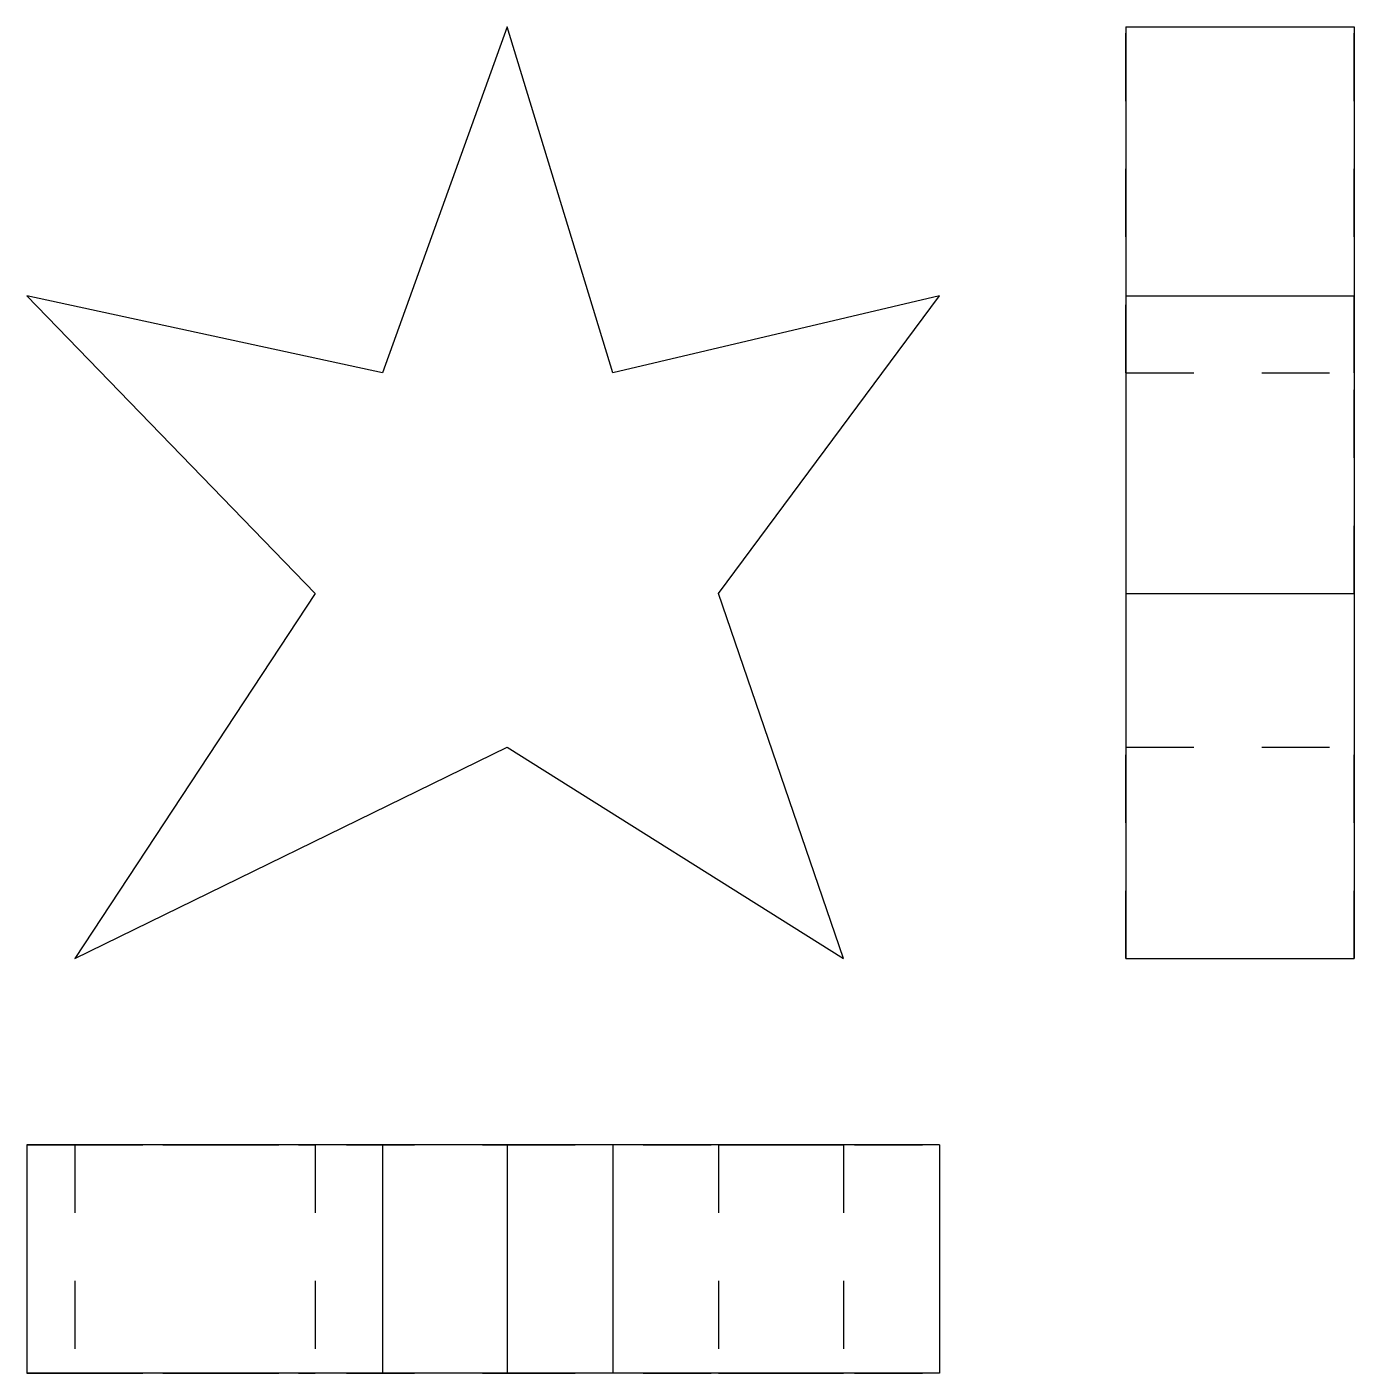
# Model space of a CAD drawing. Extents: x 0 to 1.95, y 0 to 1.98.
import ezdxf

# ---------------------------------------------------------------- set-up
doc = ezdxf.new("R2010")
doc.units = 0
doc.linetypes.add('HIDDEN', pattern=[0.068602, 0.045758, -0.022844])
for name, color, linetype in [('FRONT', 7, 'CONTINUOUS'), ('LEFT', 7, 'CONTINUOUS'), ('LEFT_HID', 7, 'HIDDEN'), ('TOP', 7, 'CONTINUOUS'), ('TOP_HID', 7, 'HIDDEN')]:
    doc.layers.add(name, color=color, linetype=linetype)

msp = doc.modelspace()

# ---------------------------------------------------------------- linework, layer by layer
at = {"layer": 'FRONT'}
for p, q in [((0.707237, 1.982385), (0.523355, 1.473174)), ((0.862829, 1.473174), (0.707237, 1.982385)), ((0, 1.586332), (0.424342, 1.147845)), ((0.523355, 1.473174), (0, 1.586332)), ((1.34375, 1.586332), (0.862829, 1.473174)), ((1.018421, 1.147845), (1.34375, 1.586332)), ((0.424342, 1.147845), (0.070724, 0.610345)), ((1.202303, 0.610345), (1.018421, 1.147845)), ((0.070724, 0.610345), (0.707237, 0.92153)), ((0.707237, 0.92153), (1.202303, 0.610345))]:
    msp.add_line(p, q, dxfattribs=at)
at = {"layer": 'LEFT'}
for p, q in [((1.618158, 1.982385), (1.954095, 1.982385)), ((1.618158, 1.982385), (1.618158, 1.586332)), ((1.954095, 1.982385), (1.954095, 1.586332)), ((1.618158, 1.586332), (1.954095, 1.586332)), ((1.618158, 1.586332), (1.618158, 1.147845)), ((1.954095, 1.586332), (1.954095, 1.147845)), ((1.618158, 1.147845), (1.954095, 1.147845)), ((1.618158, 1.147845), (1.618158, 0.610345)), ((1.954095, 1.147845), (1.954095, 0.610345)), ((1.618158, 0.610345), (1.954095, 0.610345))]:
    msp.add_line(p, q, dxfattribs=at)
at = {"layer": 'LEFT_HID', "linetype": 'HIDDEN'}
for p, q in [((1.618158, 1.473174), (1.618158, 1.982385)), ((1.954095, 1.473174), (1.954095, 1.982385)), ((1.618158, 1.586332), (1.618158, 1.473174)), ((1.618158, 1.586332), (1.618158, 1.473174)), ((1.618158, 1.473174), (1.618158, 1.586332)), ((1.954095, 1.147845), (1.954095, 1.586332)), ((1.954095, 1.586332), (1.954095, 1.473174)), ((1.954095, 1.586332), (1.954095, 1.473174)), ((1.954095, 1.473174), (1.954095, 1.586332)), ((1.618158, 1.473174), (1.954095, 1.473174)), ((1.618158, 1.473174), (1.954095, 1.473174)), ((1.618158, 0.92153), (1.954095, 0.92153)), ((1.618158, 0.610345), (1.618158, 0.92153)), ((1.618158, 0.92153), (1.618158, 0.610345)), ((1.954095, 0.610345), (1.954095, 0.92153)), ((1.954095, 0.92153), (1.954095, 0.610345))]:
    msp.add_line(p, q, dxfattribs=at)
at = {"layer": 'TOP'}
for p, q in [((0, 0.335938), (0, 0)), ((0.523355, 0.335938), (0, 0.335938)), ((0.523355, 0.335938), (0.523355, 0)), ((0.707237, 0.335938), (0.523355, 0.335938)), ((0.707237, 0.335938), (0.707237, 0)), ((0.862829, 0.335938), (0.707237, 0.335938)), ((0.862829, 0.335938), (0.862829, 0)), ((1.34375, 0.335938), (0.862829, 0.335938)), ((1.34375, 0.335938), (1.34375, 0)), ((0.523355, 0), (0, 0)), ((0.707237, 0), (0.523355, 0)), ((0.862829, 0), (0.707237, 0)), ((1.34375, 0), (0.862829, 0))]:
    msp.add_line(p, q, dxfattribs=at)
at = {"layer": 'TOP_HID', "linetype": 'HIDDEN'}
for p, q in [((0, 0.335938), (0.424342, 0.335938)), ((0.070724, 0.335938), (0.070724, 0)), ((0.424342, 0.335938), (0.070724, 0.335938)), ((0.070724, 0.335938), (0.707237, 0.335938)), ((0.424342, 0.335938), (0.424342, 0)), ((0.707237, 0.335938), (1.202303, 0.335938)), ((1.018421, 0.335938), (1.018421, 0)), ((1.202303, 0.335938), (1.018421, 0.335938)), ((1.018421, 0.335938), (1.34375, 0.335938)), ((1.202303, 0.335938), (1.202303, 0)), ((0, 0), (0.424342, 0)), ((0.424342, 0), (0.070724, 0)), ((0.070724, 0), (0.707237, 0)), ((0.707237, 0), (1.202303, 0)), ((1.202303, 0), (1.018421, 0)), ((1.018421, 0), (1.34375, 0))]:
    msp.add_line(p, q, dxfattribs=at)

doc.saveas('drawing.dxf')
